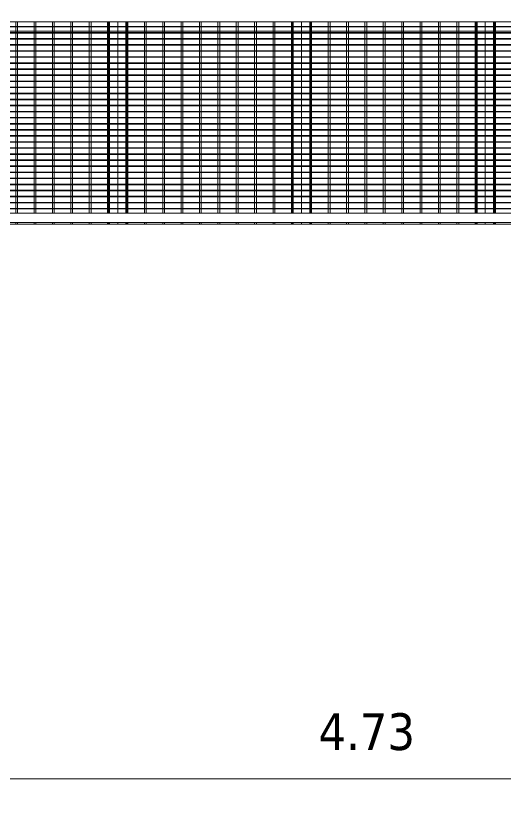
# Model space of a CAD drawing. Header units: metres. Extents: x 118 to 451, y -76 to 55.
# Drawn here: x 303.995 to 306.654, y -31.426 to -27.038 of the extents above; entities that cross this region are included whole.
import ezdxf

# ---------------------------------------------------------------- set-up
doc = ezdxf.new("R2010")
doc.units = ezdxf.units.M
for name, color, linetype, lineweight in [('A-ANNO-DIMS', 7, 'Continuous', 9), ('A-ANNO-DIMS-100', 7, 'Continuous', 9), ('A-DETL-MBND', 7, 'Continuous', 9), ('A-FLOR-HRAL', 7, 'Continuous', 9)]:
    doc.layers.add(name, color=color, linetype=linetype, lineweight=lineweight)
doc.styles.add('Tahoma', font='tahoma.ttf', dxfattribs={"height": 0.2})
doc.dimstyles.new('R_Tahoma_2_0', dxfattribs={"dimscale": 0.3048, "dimtxt": 0.208804, "dimasz": 0.984252, "dimexe": 0.787402, "dimexo": 0.492126, "dimgap": 0.328084, "dimtad": 1, "dimrnd": 0.01, "dimzin": 0, "dimdsep": 46, "dimtxsty": 'Tahoma', "dimblk1": 'OBLIQUE', "dimblk2": 'OBLIQUE', "dimsah": 1, "dimcen": 0.09, "dimdle": 0.787402, "dimazin": 2, "dimtfac": 1, "dimtdec": 4, "dimtix": 1, "dimtmove": 0, "dimatfit": 3, "dimfxl": 1, "dimtvp": 1, "dimtolj": 1, "dimtzin": 0, "dimarcsym": 2})

# ---------------------------------------------------------------- blocks, each defined once
blk = doc.blocks.new('Grating Peldaño - 1100 x 1000-1777351-Nivel Top-EC')
at = {"layer": 'A-DETL-MBND'}
for p, q in [((-0.55, 0.5), (-0.55, -0.5)), ((-0.5, 0.5), (-0.55, 0.5)), ((0.478, 0.5), (-0.55, 0.5)), ((-0.55, 0.5), (-0.55, 0.45)), ((-0.5, 0.5), (-0.5, 0.455)), ((-0.497, 0.5), (-0.5, 0.5)), ((-0.5, 0.455), (-0.5, 0.5)), ((-0.497, 0.455), (-0.497, 0.5)), ((-0.467, 0.5), (-0.467, -0.5)), ((-0.464, 0.5), (-0.467, 0.5)), ((-0.464, -0.5), (-0.464, 0.5)), ((-0.434, 0.5), (-0.434, -0.5)), ((-0.431, 0.5), (-0.434, 0.5)), ((-0.431, -0.5), (-0.431, 0.5)), ((-0.401, 0.5), (-0.401, -0.5)), ((-0.398, 0.5), (-0.401, 0.5)), ((-0.398, -0.5), (-0.398, 0.5)), ((-0.368, 0.5), (-0.368, -0.5)), ((-0.365, 0.5), (-0.368, 0.5)), ((-0.365, -0.5), (-0.365, 0.5)), ((-0.335, 0.5), (-0.335, -0.5)), ((-0.332, 0.5), (-0.335, 0.5)), ((-0.332, -0.5), (-0.332, 0.5)), ((-0.302, 0.5), (-0.302, -0.5)), ((-0.299, 0.5), (-0.302, 0.5)), ((-0.299, -0.5), (-0.299, 0.5)), ((-0.269, 0.5), (-0.269, -0.5)), ((-0.266, 0.5), (-0.269, 0.5)), ((-0.266, -0.5), (-0.266, 0.5)), ((-0.236, 0.5), (-0.236, -0.5)), ((-0.233, 0.5), (-0.236, 0.5)), ((-0.233, -0.5), (-0.233, 0.5)), ((-0.203, 0.5), (-0.203, -0.5)), ((-0.2, 0.5), (-0.203, 0.5)), ((-0.2, -0.5), (-0.2, 0.5)), ((-0.17, 0.5), (-0.17, -0.5)), ((-0.167, 0.5), (-0.17, 0.5)), ((-0.167, -0.5), (-0.167, 0.5)), ((-0.137, 0.5), (-0.137, -0.5)), ((-0.134, 0.5), (-0.137, 0.5)), ((-0.134, -0.5), (-0.134, 0.5)), ((-0.104, 0.5), (-0.104, -0.5)), ((-0.101, 0.5), (-0.104, 0.5)), ((-0.101, -0.5), (-0.101, 0.5)), ((-0.071, 0.5), (-0.071, -0.5)), ((-0.068, 0.5), (-0.071, 0.5)), ((-0.068, -0.5), (-0.068, 0.5)), ((-0.038, 0.5), (-0.038, -0.5)), ((-0.035, 0.5), (-0.038, 0.5)), ((-0.035, -0.5), (-0.035, 0.5)), ((-0.005, 0.5), (-0.005, -0.5)), ((-0.002, 0.5), (-0.005, 0.5)), ((-0.002, -0.5), (-0.002, 0.5)), ((0.028, 0.5), (0.028, -0.5)), ((0.031, 0.5), (0.028, 0.5)), ((0.031, -0.5), (0.031, 0.5)), ((0.061, 0.5), (0.061, -0.5)), ((0.064, 0.5), (0.061, 0.5)), ((0.064, -0.5), (0.064, 0.5)), ((0.094, 0.5), (0.094, -0.5)), ((0.097, 0.5), (0.094, 0.5)), ((0.097, -0.5), (0.097, 0.5)), ((0.127, 0.5), (0.127, -0.5)), ((0.13, 0.5), (0.127, 0.5)), ((0.13, -0.5), (0.13, 0.5)), ((0.16, 0.5), (0.16, -0.5)), ((0.163, 0.5), (0.16, 0.5)), ((0.163, -0.5), (0.163, 0.5)), ((0.193, 0.5), (0.193, -0.5)), ((0.196, 0.5), (0.193, 0.5)), ((0.196, -0.5), (0.196, 0.5)), ((0.226, 0.5), (0.226, -0.5)), ((0.229, 0.5), (0.226, 0.5)), ((0.229, -0.5), (0.229, 0.5)), ((0.259, 0.5), (0.259, -0.5)), ((0.262, 0.5), (0.259, 0.5)), ((0.262, -0.5), (0.262, 0.5)), ((0.292, 0.5), (0.292, -0.5)), ((0.295, 0.5), (0.292, 0.5)), ((0.295, -0.5), (0.295, 0.5)), ((0.325, 0.5), (0.325, -0.5)), ((0.328, 0.5), (0.325, 0.5)), ((0.328, -0.5), (0.328, 0.5)), ((0.358, 0.5), (0.358, -0.5)), ((0.361, 0.5), (0.358, 0.5)), ((0.361, -0.5), (0.361, 0.5)), ((0.391, 0.5), (0.391, -0.5)), ((0.394, 0.5), (0.391, 0.5)), ((0.394, -0.5), (0.394, 0.5)), ((0.424, 0.5), (0.424, -0.5)), ((0.427, 0.5), (0.424, 0.5)), ((0.427, -0.5), (0.427, 0.5)), ((0.457, 0.5), (0.457, -0.5)), ((0.46, 0.5), (0.457, 0.5)), ((0.46, -0.5), (0.46, 0.5)), ((0.55, 0.5), (0.5188, 0.5)), ((0.55, 0.5), (0.5188, 0.5)), ((0.523, 0.5), (0.523, -0.5)), ((0.526, 0.5), (0.523, 0.5)), ((0.526, -0.5), (0.526, 0.5)), ((0.55, -0.5), (0.55, 0.5)), ((0.55, 0.45), (0.55, 0.5)), ((-0.54, 0.455), (-0.55, 0.455)), ((-0.55, 0.45), (-0.54, 0.45)), ((-0.55, 0.445), (-0.54, 0.445)), ((0.55, 0.455), (-0.49, 0.455)), ((-0.49, 0.45), (0.55, 0.45)), ((-0.49, 0.445), (0.55, 0.445)), ((0.49, 0.4789), (0.49, -0.5)), ((0.493, -0.5), (0.493, 0.4777)), ((0.5, 0.4773), (0.5, -0.5)), ((-0.54, 0.355), (-0.55, 0.355)), ((0.55, 0.355), (-0.49, 0.355)), ((-0.55, 0.345), (-0.54, 0.345)), ((-0.49, 0.345), (0.55, 0.345)), ((-0.54, 0.255), (-0.55, 0.255)), ((-0.55, 0.245), (-0.54, 0.245)), ((0.55, 0.255), (-0.49, 0.255)), ((-0.49, 0.245), (0.55, 0.245)), ((-0.5399, 0.155), (-0.55, 0.155)), ((-0.55, 0.145), (-0.5399, 0.145)), ((0.55, 0.155), (-0.4901, 0.155)), ((-0.4901, 0.145), (0.55, 0.145)), ((-0.5399, 0.055), (-0.55, 0.055)), ((-0.55, 0.045), (-0.5399, 0.045)), ((0.55, 0.055), (-0.4901, 0.055)), ((-0.4901, 0.045), (0.55, 0.045)), ((-0.5399, -0.045), (-0.55, -0.045)), ((-0.55, -0.055), (-0.5399, -0.055)), ((0.55, -0.045), (-0.4901, -0.045)), ((-0.4901, -0.055), (0.55, -0.055)), ((-0.5399, -0.145), (-0.55, -0.145)), ((-0.55, -0.155), (-0.5399, -0.155)), ((0.55, -0.145), (-0.4901, -0.145)), ((-0.4901, -0.155), (0.55, -0.155)), ((-0.5399, -0.245), (-0.55, -0.245)), ((-0.55, -0.255), (-0.5399, -0.255)), ((0.55, -0.245), (-0.4901, -0.245)), ((-0.4901, -0.255), (0.55, -0.255)), ((-0.5399, -0.345), (-0.55, -0.345)), ((0.55, -0.345), (-0.4901, -0.345)), ((-0.55, -0.355), (-0.5399, -0.355)), ((-0.4901, -0.355), (0.55, -0.355)), ((-0.5398, -0.445), (-0.55, -0.445)), ((-0.5398, -0.45), (-0.55, -0.45)), ((-0.55, -0.45), (-0.55, -0.5)), ((-0.55, -0.455), (-0.5398, -0.455)), ((0.55, -0.445), (-0.4902, -0.445)), ((0.55, -0.45), (-0.4902, -0.45)), ((-0.4902, -0.455), (0.55, -0.455)), ((0.55, -0.5), (0.55, -0.45)), ((-0.55, -0.5), (-0.5398, -0.5)), ((-0.55, -0.5), (-0.5398, -0.5)), ((-0.4902, -0.5), (0.55, -0.5)), ((-0.467, -0.5), (-0.464, -0.5)), ((-0.434, -0.5), (-0.431, -0.5)), ((-0.401, -0.5), (-0.398, -0.5)), ((-0.368, -0.5), (-0.365, -0.5)), ((-0.335, -0.5), (-0.332, -0.5)), ((-0.302, -0.5), (-0.299, -0.5)), ((-0.269, -0.5), (-0.266, -0.5)), ((-0.236, -0.5), (-0.233, -0.5)), ((-0.203, -0.5), (-0.2, -0.5)), ((-0.17, -0.5), (-0.167, -0.5)), ((-0.137, -0.5), (-0.134, -0.5)), ((-0.104, -0.5), (-0.101, -0.5)), ((-0.071, -0.5), (-0.068, -0.5)), ((-0.038, -0.5), (-0.035, -0.5)), ((-0.005, -0.5), (-0.002, -0.5)), ((0.028, -0.5), (0.031, -0.5)), ((0.061, -0.5), (0.064, -0.5)), ((0.094, -0.5), (0.097, -0.5)), ((0.127, -0.5), (0.13, -0.5)), ((0.16, -0.5), (0.163, -0.5)), ((0.193, -0.5), (0.196, -0.5)), ((0.226, -0.5), (0.229, -0.5)), ((0.259, -0.5), (0.262, -0.5)), ((0.292, -0.5), (0.295, -0.5)), ((0.325, -0.5), (0.328, -0.5)), ((0.358, -0.5), (0.361, -0.5)), ((0.391, -0.5), (0.394, -0.5)), ((0.424, -0.5), (0.427, -0.5)), ((0.457, -0.5), (0.46, -0.5)), ((0.49, -0.5), (0.493, -0.5)), ((0.5, -0.5), (0.55, -0.5)), ((0.523, -0.5), (0.526, -0.5))]:
    blk.add_line(p, q, dxfattribs=at)
blk = doc.blocks.new('Grating Peldaño - 1100 x 1000-1777605-Nivel Top-EC')
at = {"layer": 'A-DETL-MBND'}
for p, q in [((-0.5398, 0.5), (-0.55, 0.5)), ((-0.55, 0.5), (-0.55, -0.5)), ((-0.5398, 0.5), (-0.55, 0.5)), ((-0.55, 0.5), (-0.55, 0.45)), ((0.55, 0.5), (-0.4902, 0.5)), ((-0.464, 0.5), (-0.467, 0.5)), ((-0.467, 0.5), (-0.467, -0.5)), ((-0.464, -0.5), (-0.464, 0.5)), ((-0.431, 0.5), (-0.434, 0.5)), ((-0.434, 0.5), (-0.434, -0.5)), ((-0.431, -0.5), (-0.431, 0.5)), ((-0.398, 0.5), (-0.401, 0.5)), ((-0.401, 0.5), (-0.401, -0.5)), ((-0.398, -0.5), (-0.398, 0.5)), ((-0.365, 0.5), (-0.368, 0.5)), ((-0.368, 0.5), (-0.368, -0.5)), ((-0.365, -0.5), (-0.365, 0.5)), ((-0.332, 0.5), (-0.335, 0.5)), ((-0.335, 0.5), (-0.335, -0.5)), ((-0.332, -0.5), (-0.332, 0.5)), ((-0.299, 0.5), (-0.302, 0.5)), ((-0.302, 0.5), (-0.302, -0.5)), ((-0.299, -0.5), (-0.299, 0.5)), ((-0.266, 0.5), (-0.269, 0.5)), ((-0.269, 0.5), (-0.269, -0.5)), ((-0.266, -0.5), (-0.266, 0.5)), ((-0.233, 0.5), (-0.236, 0.5)), ((-0.236, 0.5), (-0.236, -0.5)), ((-0.233, -0.5), (-0.233, 0.5)), ((-0.2, 0.5), (-0.203, 0.5)), ((-0.203, 0.5), (-0.203, -0.5)), ((-0.2, -0.5), (-0.2, 0.5)), ((-0.167, 0.5), (-0.17, 0.5)), ((-0.17, 0.5), (-0.17, -0.5)), ((-0.167, -0.5), (-0.167, 0.5)), ((-0.134, 0.5), (-0.137, 0.5)), ((-0.137, 0.5), (-0.137, -0.5)), ((-0.134, -0.5), (-0.134, 0.5)), ((-0.101, 0.5), (-0.104, 0.5)), ((-0.104, 0.5), (-0.104, -0.5)), ((-0.101, -0.5), (-0.101, 0.5)), ((-0.068, 0.5), (-0.071, 0.5)), ((-0.071, 0.5), (-0.071, -0.5)), ((-0.068, -0.5), (-0.068, 0.5)), ((-0.035, 0.5), (-0.038, 0.5)), ((-0.038, 0.5), (-0.038, -0.5)), ((-0.035, -0.5), (-0.035, 0.5)), ((-0.002, 0.5), (-0.005, 0.5)), ((-0.005, 0.5), (-0.005, -0.5)), ((-0.002, -0.5), (-0.002, 0.5)), ((0.031, 0.5), (0.028, 0.5)), ((0.028, 0.5), (0.028, -0.5)), ((0.031, -0.5), (0.031, 0.5)), ((0.064, 0.5), (0.061, 0.5)), ((0.061, 0.5), (0.061, -0.5)), ((0.064, -0.5), (0.064, 0.5)), ((0.097, 0.5), (0.094, 0.5)), ((0.094, 0.5), (0.094, -0.5)), ((0.097, -0.5), (0.097, 0.5)), ((0.13, 0.5), (0.127, 0.5)), ((0.127, 0.5), (0.127, -0.5)), ((0.13, -0.5), (0.13, 0.5)), ((0.163, 0.5), (0.16, 0.5)), ((0.16, 0.5), (0.16, -0.5)), ((0.163, -0.5), (0.163, 0.5)), ((0.196, 0.5), (0.193, 0.5)), ((0.193, 0.5), (0.193, -0.5)), ((0.196, -0.5), (0.196, 0.5)), ((0.229, 0.5), (0.226, 0.5)), ((0.226, 0.5), (0.226, -0.5)), ((0.229, -0.5), (0.229, 0.5)), ((0.262, 0.5), (0.259, 0.5)), ((0.259, 0.5), (0.259, -0.5)), ((0.262, -0.5), (0.262, 0.5)), ((0.295, 0.5), (0.292, 0.5)), ((0.292, 0.5), (0.292, -0.5)), ((0.295, -0.5), (0.295, 0.5)), ((0.328, 0.5), (0.325, 0.5)), ((0.325, 0.5), (0.325, -0.5)), ((0.328, -0.5), (0.328, 0.5)), ((0.361, 0.5), (0.358, 0.5)), ((0.358, 0.5), (0.358, -0.5)), ((0.361, -0.5), (0.361, 0.5)), ((0.394, 0.5), (0.391, 0.5)), ((0.391, 0.5), (0.391, -0.5)), ((0.394, -0.5), (0.394, 0.5)), ((0.427, 0.5), (0.424, 0.5)), ((0.424, 0.5), (0.424, -0.5)), ((0.427, -0.5), (0.427, 0.5)), ((0.46, 0.5), (0.457, 0.5)), ((0.457, 0.5), (0.457, -0.5)), ((0.46, -0.5), (0.46, 0.5)), ((0.493, 0.5), (0.49, 0.5)), ((0.49, 0.5), (0.49, -0.5)), ((0.493, -0.5), (0.493, 0.5)), ((0.55, 0.5), (0.5, 0.5)), ((0.5, 0.5), (0.5, -0.5)), ((0.526, 0.5), (0.523, 0.5)), ((0.523, 0.5), (0.523, -0.5)), ((0.526, -0.5), (0.526, 0.5)), ((0.55, -0.5), (0.55, 0.5)), ((0.55, 0.45), (0.55, 0.5)), ((-0.5398, 0.455), (-0.55, 0.455)), ((-0.55, 0.45), (-0.5398, 0.45)), ((-0.55, 0.445), (-0.5398, 0.445)), ((0.55, 0.455), (-0.4902, 0.455)), ((-0.4902, 0.45), (0.55, 0.45)), ((-0.4902, 0.445), (0.55, 0.445)), ((-0.5398, 0.355), (-0.55, 0.355)), ((0.55, 0.355), (-0.4902, 0.355)), ((-0.55, 0.345), (-0.5398, 0.345)), ((-0.4902, 0.345), (0.55, 0.345)), ((-0.5398, 0.255), (-0.55, 0.255)), ((-0.55, 0.245), (-0.5398, 0.245)), ((0.55, 0.255), (-0.4902, 0.255)), ((-0.4902, 0.245), (0.55, 0.245)), ((-0.54, 0.155), (-0.55, 0.155)), ((-0.55, 0.145), (-0.54, 0.145)), ((0.55, 0.155), (-0.49, 0.155)), ((-0.49, 0.145), (0.55, 0.145)), ((-0.54, 0.055), (-0.55, 0.055)), ((-0.55, 0.045), (-0.54, 0.045)), ((0.55, 0.055), (-0.49, 0.055)), ((-0.49, 0.045), (0.55, 0.045)), ((-0.54, -0.045), (-0.55, -0.045)), ((-0.55, -0.055), (-0.54, -0.055)), ((0.55, -0.045), (-0.49, -0.045)), ((-0.49, -0.055), (0.55, -0.055)), ((-0.54, -0.145), (-0.55, -0.145)), ((-0.55, -0.155), (-0.54, -0.155)), ((0.55, -0.145), (-0.49, -0.145)), ((-0.49, -0.155), (0.55, -0.155)), ((-0.54, -0.245), (-0.55, -0.245)), ((-0.55, -0.255), (-0.54, -0.255)), ((0.55, -0.245), (-0.49, -0.245)), ((-0.49, -0.255), (0.55, -0.255)), ((-0.54, -0.345), (-0.55, -0.345)), ((0.55, -0.345), (-0.49, -0.345)), ((-0.55, -0.355), (-0.54, -0.355)), ((-0.49, -0.355), (0.55, -0.355)), ((-0.54, -0.445), (-0.55, -0.445)), ((-0.54, -0.45), (-0.55, -0.45)), ((-0.55, -0.45), (-0.55, -0.5)), ((-0.55, -0.455), (-0.54, -0.455)), ((0.55, -0.445), (-0.49, -0.445)), ((0.55, -0.45), (-0.49, -0.45)), ((-0.49, -0.455), (0.55, -0.455)), ((0.55, -0.5), (0.55, -0.45)), ((-0.55, -0.5), (-0.54, -0.5)), ((-0.55, -0.5), (-0.54, -0.5)), ((-0.49, -0.5), (0.55, -0.5)), ((-0.467, -0.5), (-0.464, -0.5)), ((-0.434, -0.5), (-0.431, -0.5)), ((-0.401, -0.5), (-0.398, -0.5)), ((-0.368, -0.5), (-0.365, -0.5)), ((-0.335, -0.5), (-0.332, -0.5)), ((-0.302, -0.5), (-0.299, -0.5)), ((-0.269, -0.5), (-0.266, -0.5)), ((-0.236, -0.5), (-0.233, -0.5)), ((-0.203, -0.5), (-0.2, -0.5)), ((-0.17, -0.5), (-0.167, -0.5)), ((-0.137, -0.5), (-0.134, -0.5)), ((-0.104, -0.5), (-0.101, -0.5)), ((-0.071, -0.5), (-0.068, -0.5)), ((-0.038, -0.5), (-0.035, -0.5)), ((-0.005, -0.5), (-0.002, -0.5)), ((0.028, -0.5), (0.031, -0.5)), ((0.061, -0.5), (0.064, -0.5)), ((0.094, -0.5), (0.097, -0.5)), ((0.127, -0.5), (0.13, -0.5)), ((0.16, -0.5), (0.163, -0.5)), ((0.193, -0.5), (0.196, -0.5)), ((0.226, -0.5), (0.229, -0.5)), ((0.259, -0.5), (0.262, -0.5)), ((0.292, -0.5), (0.295, -0.5)), ((0.325, -0.5), (0.328, -0.5)), ((0.358, -0.5), (0.361, -0.5)), ((0.391, -0.5), (0.394, -0.5)), ((0.424, -0.5), (0.427, -0.5)), ((0.457, -0.5), (0.46, -0.5)), ((0.49, -0.5), (0.493, -0.5)), ((0.5, -0.5), (0.55, -0.5)), ((0.523, -0.5), (0.526, -0.5))]:
    blk.add_line(p, q, dxfattribs=at)
blk = doc.blocks.new('Grating Peldaño - 1100 x 1000-V35-Nivel Top-EC')
at = {"layer": 'A-DETL-MBND'}
for p, q in [((-0.54, 0.5), (-0.55, 0.5)), ((-0.55, 0.5), (-0.55, -0.5)), ((-0.54, 0.5), (-0.55, 0.5)), ((-0.55, 0.5), (-0.55, 0.45)), ((0.55, 0.5), (-0.49, 0.5)), ((-0.464, 0.5), (-0.467, 0.5)), ((-0.467, 0.5), (-0.467, -0.5)), ((-0.464, -0.5), (-0.464, 0.5)), ((-0.431, 0.5), (-0.434, 0.5)), ((-0.434, 0.5), (-0.434, -0.5)), ((-0.431, -0.5), (-0.431, 0.5)), ((-0.398, 0.5), (-0.401, 0.5)), ((-0.401, 0.5), (-0.401, -0.5)), ((-0.398, -0.5), (-0.398, 0.5)), ((-0.365, 0.5), (-0.368, 0.5)), ((-0.368, 0.5), (-0.368, -0.5)), ((-0.365, -0.5), (-0.365, 0.5)), ((-0.332, 0.5), (-0.335, 0.5)), ((-0.335, 0.5), (-0.335, -0.5)), ((-0.332, -0.5), (-0.332, 0.5)), ((-0.299, 0.5), (-0.302, 0.5)), ((-0.302, 0.5), (-0.302, -0.5)), ((-0.299, -0.5), (-0.299, 0.5)), ((-0.266, 0.5), (-0.269, 0.5)), ((-0.269, 0.5), (-0.269, -0.5)), ((-0.266, -0.5), (-0.266, 0.5)), ((-0.233, 0.5), (-0.236, 0.5)), ((-0.236, 0.5), (-0.236, -0.5)), ((-0.233, -0.5), (-0.233, 0.5)), ((-0.2, 0.5), (-0.203, 0.5)), ((-0.203, 0.5), (-0.203, -0.5)), ((-0.2, -0.5), (-0.2, 0.5)), ((-0.167, 0.5), (-0.17, 0.5)), ((-0.17, 0.5), (-0.17, -0.5)), ((-0.167, -0.5), (-0.167, 0.5)), ((-0.134, 0.5), (-0.137, 0.5)), ((-0.137, 0.5), (-0.137, -0.5)), ((-0.134, -0.5), (-0.134, 0.5)), ((-0.101, 0.5), (-0.104, 0.5)), ((-0.104, 0.5), (-0.104, -0.5)), ((-0.101, -0.5), (-0.101, 0.5)), ((-0.068, 0.5), (-0.071, 0.5)), ((-0.071, 0.5), (-0.071, -0.5)), ((-0.068, -0.5), (-0.068, 0.5)), ((-0.035, 0.5), (-0.038, 0.5)), ((-0.038, 0.5), (-0.038, -0.5)), ((-0.035, -0.5), (-0.035, 0.5)), ((-0.002, 0.5), (-0.005, 0.5)), ((-0.005, 0.5), (-0.005, -0.5)), ((-0.002, -0.5), (-0.002, 0.5)), ((0.031, 0.5), (0.028, 0.5)), ((0.028, 0.5), (0.028, -0.5)), ((0.031, -0.5), (0.031, 0.5)), ((0.064, 0.5), (0.061, 0.5)), ((0.061, 0.5), (0.061, -0.5)), ((0.064, -0.5), (0.064, 0.5)), ((0.097, 0.5), (0.094, 0.5)), ((0.094, 0.5), (0.094, -0.5)), ((0.097, -0.5), (0.097, 0.5)), ((0.13, 0.5), (0.127, 0.5)), ((0.127, 0.5), (0.127, -0.5)), ((0.13, -0.5), (0.13, 0.5)), ((0.163, 0.5), (0.16, 0.5)), ((0.16, 0.5), (0.16, -0.5)), ((0.163, -0.5), (0.163, 0.5)), ((0.196, 0.5), (0.193, 0.5)), ((0.193, 0.5), (0.193, -0.5)), ((0.196, -0.5), (0.196, 0.5)), ((0.229, 0.5), (0.226, 0.5)), ((0.226, 0.5), (0.226, -0.5)), ((0.229, -0.5), (0.229, 0.5)), ((0.262, 0.5), (0.259, 0.5)), ((0.259, 0.5), (0.259, -0.5)), ((0.262, -0.5), (0.262, 0.5)), ((0.295, 0.5), (0.292, 0.5)), ((0.292, 0.5), (0.292, -0.5)), ((0.295, -0.5), (0.295, 0.5)), ((0.328, 0.5), (0.325, 0.5)), ((0.325, 0.5), (0.325, -0.5)), ((0.328, -0.5), (0.328, 0.5)), ((0.361, 0.5), (0.358, 0.5)), ((0.358, 0.5), (0.358, -0.5)), ((0.361, -0.5), (0.361, 0.5)), ((0.394, 0.5), (0.391, 0.5)), ((0.391, 0.5), (0.391, -0.5)), ((0.394, -0.5), (0.394, 0.5)), ((0.427, 0.5), (0.424, 0.5)), ((0.424, 0.5), (0.424, -0.5)), ((0.427, -0.5), (0.427, 0.5)), ((0.46, 0.5), (0.457, 0.5)), ((0.457, 0.5), (0.457, -0.5)), ((0.46, -0.5), (0.46, 0.5)), ((0.493, 0.5), (0.49, 0.5)), ((0.49, 0.5), (0.49, -0.5)), ((0.493, -0.5), (0.493, 0.5)), ((0.55, 0.5), (0.5, 0.5)), ((0.5, 0.5), (0.5, -0.5)), ((0.526, 0.5), (0.523, 0.5)), ((0.523, 0.5), (0.523, -0.5)), ((0.526, -0.5), (0.526, 0.5)), ((0.55, -0.5), (0.55, 0.5)), ((0.55, 0.45), (0.55, 0.5)), ((-0.54, 0.455), (-0.55, 0.455)), ((-0.55, 0.45), (-0.54, 0.45)), ((-0.55, 0.445), (-0.54, 0.445)), ((0.55, 0.455), (-0.49, 0.455)), ((-0.49, 0.45), (0.55, 0.45)), ((-0.49, 0.445), (0.55, 0.445)), ((-0.54, 0.355), (-0.55, 0.355)), ((0.55, 0.355), (-0.49, 0.355)), ((-0.55, 0.345), (-0.54, 0.345)), ((-0.49, 0.345), (0.55, 0.345)), ((-0.54, 0.255), (-0.55, 0.255)), ((-0.55, 0.245), (-0.54, 0.245)), ((0.55, 0.255), (-0.49, 0.255)), ((-0.49, 0.245), (0.55, 0.245)), ((-0.54, 0.155), (-0.55, 0.155)), ((-0.55, 0.145), (-0.54, 0.145)), ((0.55, 0.155), (-0.49, 0.155)), ((-0.49, 0.145), (0.55, 0.145)), ((-0.54, 0.055), (-0.55, 0.055)), ((-0.55, 0.045), (-0.54, 0.045)), ((0.55, 0.055), (-0.49, 0.055)), ((-0.49, 0.045), (0.55, 0.045)), ((-0.54, -0.045), (-0.55, -0.045)), ((-0.55, -0.055), (-0.54, -0.055)), ((0.55, -0.045), (-0.49, -0.045)), ((-0.49, -0.055), (0.55, -0.055)), ((-0.54, -0.145), (-0.55, -0.145)), ((-0.55, -0.155), (-0.54, -0.155)), ((0.55, -0.145), (-0.49, -0.145)), ((-0.49, -0.155), (0.55, -0.155)), ((-0.54, -0.245), (-0.55, -0.245)), ((-0.55, -0.255), (-0.54, -0.255)), ((0.55, -0.245), (-0.49, -0.245)), ((-0.49, -0.255), (0.55, -0.255)), ((-0.54, -0.345), (-0.55, -0.345)), ((0.55, -0.345), (-0.49, -0.345)), ((-0.55, -0.355), (-0.54, -0.355)), ((-0.49, -0.355), (0.55, -0.355)), ((-0.54, -0.445), (-0.55, -0.445)), ((-0.54, -0.45), (-0.55, -0.45)), ((-0.55, -0.45), (-0.55, -0.5)), ((-0.55, -0.455), (-0.54, -0.455)), ((0.55, -0.445), (-0.49, -0.445)), ((0.55, -0.45), (-0.49, -0.45)), ((-0.49, -0.455), (0.55, -0.455)), ((0.55, -0.5), (0.55, -0.45)), ((-0.55, -0.5), (-0.54, -0.5)), ((-0.55, -0.5), (-0.54, -0.5)), ((-0.49, -0.5), (0.55, -0.5)), ((-0.467, -0.5), (-0.464, -0.5)), ((-0.434, -0.5), (-0.431, -0.5)), ((-0.401, -0.5), (-0.398, -0.5)), ((-0.368, -0.5), (-0.365, -0.5)), ((-0.335, -0.5), (-0.332, -0.5)), ((-0.302, -0.5), (-0.299, -0.5)), ((-0.269, -0.5), (-0.266, -0.5)), ((-0.236, -0.5), (-0.233, -0.5)), ((-0.203, -0.5), (-0.2, -0.5)), ((-0.17, -0.5), (-0.167, -0.5)), ((-0.137, -0.5), (-0.134, -0.5)), ((-0.104, -0.5), (-0.101, -0.5)), ((-0.071, -0.5), (-0.068, -0.5)), ((-0.038, -0.5), (-0.035, -0.5)), ((-0.005, -0.5), (-0.002, -0.5)), ((0.028, -0.5), (0.031, -0.5)), ((0.061, -0.5), (0.064, -0.5)), ((0.094, -0.5), (0.097, -0.5)), ((0.127, -0.5), (0.13, -0.5)), ((0.16, -0.5), (0.163, -0.5)), ((0.193, -0.5), (0.196, -0.5)), ((0.226, -0.5), (0.229, -0.5)), ((0.259, -0.5), (0.262, -0.5)), ((0.292, -0.5), (0.295, -0.5)), ((0.325, -0.5), (0.328, -0.5)), ((0.358, -0.5), (0.361, -0.5)), ((0.391, -0.5), (0.394, -0.5)), ((0.424, -0.5), (0.427, -0.5)), ((0.457, -0.5), (0.46, -0.5)), ((0.49, -0.5), (0.493, -0.5)), ((0.5, -0.5), (0.55, -0.5)), ((0.523, -0.5), (0.526, -0.5))]:
    blk.add_line(p, q, dxfattribs=at)
blk = doc.blocks.new('Grating Peldaño - 1100 x 1000-V36-Nivel Top-EC')
at = {"layer": 'A-DETL-MBND'}
for p, q in [((-0.55, 0.5), (-0.55, 0.3509)), ((-0.54, 0.5), (-0.55, 0.5)), ((-0.54, 0.5), (-0.55, 0.5)), ((-0.55, 0.5), (-0.55, 0.45)), ((0.55, 0.5), (-0.49, 0.5)), ((-0.467, 0.5), (-0.467, 0.3509)), ((-0.464, 0.5), (-0.467, 0.5)), ((-0.464, 0.3509), (-0.464, 0.5)), ((-0.434, 0.5), (-0.434, 0.3509)), ((-0.431, 0.5), (-0.434, 0.5)), ((-0.431, 0.3509), (-0.431, 0.5)), ((-0.401, 0.5), (-0.401, 0.3509)), ((-0.398, 0.5), (-0.401, 0.5)), ((-0.398, 0.3509), (-0.398, 0.5)), ((-0.368, 0.5), (-0.368, 0.3509)), ((-0.365, 0.5), (-0.368, 0.5)), ((-0.365, 0.3509), (-0.365, 0.5)), ((-0.335, 0.5), (-0.335, 0.3509)), ((-0.332, 0.5), (-0.335, 0.5)), ((-0.332, 0.3509), (-0.332, 0.5)), ((-0.302, 0.5), (-0.302, 0.3509)), ((-0.299, 0.5), (-0.302, 0.5)), ((-0.299, 0.3509), (-0.299, 0.5)), ((-0.269, 0.5), (-0.269, 0.3509)), ((-0.266, 0.5), (-0.269, 0.5)), ((-0.266, 0.3509), (-0.266, 0.5)), ((-0.236, 0.5), (-0.236, 0.3509)), ((-0.233, 0.5), (-0.236, 0.5)), ((-0.233, 0.3509), (-0.233, 0.5)), ((-0.203, 0.5), (-0.203, 0.3509)), ((-0.2, 0.5), (-0.203, 0.5)), ((-0.2, 0.3509), (-0.2, 0.5)), ((-0.17, 0.5), (-0.17, 0.3509)), ((-0.167, 0.5), (-0.17, 0.5)), ((-0.167, 0.3509), (-0.167, 0.5)), ((-0.137, 0.5), (-0.137, 0.3509)), ((-0.134, 0.5), (-0.137, 0.5)), ((-0.134, 0.3509), (-0.134, 0.5)), ((-0.104, 0.5), (-0.104, 0.3509)), ((-0.101, 0.5), (-0.104, 0.5)), ((-0.101, 0.3509), (-0.101, 0.5)), ((-0.071, 0.5), (-0.071, 0.3509)), ((-0.068, 0.5), (-0.071, 0.5)), ((-0.068, 0.3509), (-0.068, 0.5)), ((-0.038, 0.5), (-0.038, 0.3509)), ((-0.035, 0.5), (-0.038, 0.5)), ((-0.035, 0.3509), (-0.035, 0.5)), ((-0.005, 0.5), (-0.005, 0.3509)), ((-0.002, 0.5), (-0.005, 0.5)), ((-0.002, 0.3509), (-0.002, 0.5)), ((0.028, 0.5), (0.028, 0.3509)), ((0.031, 0.5), (0.028, 0.5)), ((0.031, 0.3509), (0.031, 0.5)), ((0.061, 0.5), (0.061, 0.3509)), ((0.064, 0.5), (0.061, 0.5)), ((0.064, 0.3509), (0.064, 0.5)), ((0.094, 0.5), (0.094, 0.3509)), ((0.097, 0.5), (0.094, 0.5)), ((0.097, 0.3509), (0.097, 0.5)), ((0.127, 0.5), (0.127, 0.3509)), ((0.13, 0.5), (0.127, 0.5)), ((0.13, 0.3509), (0.13, 0.5)), ((0.16, 0.5), (0.16, 0.3509)), ((0.163, 0.5), (0.16, 0.5)), ((0.163, 0.3509), (0.163, 0.5)), ((0.193, 0.5), (0.193, 0.3509)), ((0.196, 0.5), (0.193, 0.5)), ((0.196, 0.3509), (0.196, 0.5)), ((0.226, 0.5), (0.226, 0.3509)), ((0.229, 0.5), (0.226, 0.5)), ((0.229, 0.3509), (0.229, 0.5)), ((0.259, 0.5), (0.259, 0.3509)), ((0.262, 0.5), (0.259, 0.5)), ((0.262, 0.3509), (0.262, 0.5)), ((0.292, 0.5), (0.292, 0.3509)), ((0.295, 0.5), (0.292, 0.5)), ((0.295, 0.3509), (0.295, 0.5)), ((0.325, 0.5), (0.325, 0.3509)), ((0.328, 0.5), (0.325, 0.5)), ((0.328, 0.3509), (0.328, 0.5)), ((0.358, 0.5), (0.358, 0.3509)), ((0.361, 0.5), (0.358, 0.5)), ((0.361, 0.3509), (0.361, 0.5)), ((0.391, 0.5), (0.391, 0.3509)), ((0.394, 0.5), (0.391, 0.5)), ((0.394, 0.3509), (0.394, 0.5)), ((0.424, 0.5), (0.424, 0.3509)), ((0.427, 0.5), (0.424, 0.5)), ((0.427, 0.3509), (0.427, 0.5)), ((0.457, 0.5), (0.457, 0.3509)), ((0.46, 0.5), (0.457, 0.5)), ((0.46, 0.3509), (0.46, 0.5)), ((0.49, 0.5), (0.49, 0.3509)), ((0.493, 0.5), (0.49, 0.5)), ((0.493, 0.3509), (0.493, 0.5)), ((0.5, 0.5), (0.5, 0.3509)), ((0.55, 0.5), (0.5, 0.5)), ((0.523, 0.5), (0.523, 0.3509)), ((0.526, 0.5), (0.523, 0.5)), ((0.526, 0.3509), (0.526, 0.5)), ((0.55, 0.3509), (0.55, 0.5)), ((0.55, 0.45), (0.55, 0.5)), ((-0.54, 0.455), (-0.55, 0.455)), ((-0.55, 0.45), (-0.54, 0.45)), ((-0.55, 0.445), (-0.54, 0.445)), ((0.55, 0.455), (-0.49, 0.455)), ((-0.49, 0.45), (0.55, 0.45)), ((-0.49, 0.445), (0.55, 0.445)), ((-0.54, 0.355), (-0.55, 0.355)), ((0.55, 0.355), (-0.49, 0.355)), ((-0.55, 0.35), (-0.55, -0.5)), ((-0.55, 0.345), (-0.54, 0.345)), ((-0.49, 0.345), (0.55, 0.345)), ((-0.467, 0.3501), (-0.467, -0.5)), ((-0.464, -0.5), (-0.464, 0.3501)), ((-0.434, 0.3501), (-0.434, -0.5)), ((-0.431, -0.5), (-0.431, 0.3501)), ((-0.401, 0.3502), (-0.401, -0.5)), ((-0.398, -0.5), (-0.398, 0.3502)), ((-0.368, 0.3502), (-0.368, -0.5)), ((-0.365, -0.5), (-0.365, 0.3502)), ((-0.335, 0.35), (-0.335, -0.5)), ((-0.332, -0.5), (-0.332, 0.35)), ((-0.302, 0.35), (-0.302, -0.5)), ((-0.299, -0.5), (-0.299, 0.35)), ((-0.269, 0.35), (-0.269, -0.5)), ((-0.266, -0.5), (-0.266, 0.35)), ((-0.236, 0.35), (-0.236, -0.5)), ((-0.233, -0.5), (-0.233, 0.35)), ((-0.203, 0.35), (-0.203, -0.5)), ((-0.2, -0.5), (-0.2, 0.35)), ((-0.17, 0.35), (-0.17, -0.5)), ((-0.167, -0.5), (-0.167, 0.35)), ((-0.137, 0.35), (-0.137, -0.5)), ((-0.134, -0.5), (-0.134, 0.35)), ((-0.104, 0.35), (-0.104, -0.5)), ((-0.101, -0.5), (-0.101, 0.35)), ((-0.071, 0.35), (-0.071, -0.5)), ((-0.068, -0.5), (-0.068, 0.35)), ((-0.038, 0.35), (-0.038, -0.5)), ((-0.035, -0.5), (-0.035, 0.35)), ((-0.005, 0.35), (-0.005, -0.5)), ((-0.002, -0.5), (-0.002, 0.35)), ((0.028, 0.35), (0.028, -0.5)), ((0.031, -0.5), (0.031, 0.35)), ((0.061, 0.35), (0.061, -0.5)), ((0.064, -0.5), (0.064, 0.35)), ((0.094, 0.35), (0.094, -0.5)), ((0.097, -0.5), (0.097, 0.35)), ((0.127, 0.35), (0.127, -0.5)), ((0.13, -0.5), (0.13, 0.35)), ((0.16, 0.35), (0.16, -0.5)), ((0.163, -0.5), (0.163, 0.35)), ((0.193, 0.35), (0.193, -0.5)), ((0.196, -0.5), (0.196, 0.35)), ((0.226, 0.35), (0.226, -0.5)), ((0.229, -0.5), (0.229, 0.35)), ((0.259, 0.35), (0.259, -0.5)), ((0.262, -0.5), (0.262, 0.35)), ((0.292, 0.35), (0.292, -0.5)), ((0.295, -0.5), (0.295, 0.35)), ((0.325, 0.35), (0.325, -0.5)), ((0.328, -0.5), (0.328, 0.35)), ((0.358, 0.35), (0.358, -0.5)), ((0.361, -0.5), (0.361, 0.35)), ((0.391, 0.35), (0.391, -0.5)), ((0.394, -0.5), (0.394, 0.35)), ((0.424, 0.35), (0.424, -0.5)), ((0.427, -0.5), (0.427, 0.35)), ((0.457, 0.35), (0.457, -0.5)), ((0.46, -0.5), (0.46, 0.35)), ((0.49, 0.35), (0.49, -0.5)), ((0.493, -0.5), (0.493, 0.35)), ((0.5, 0.35), (0.5, -0.5)), ((0.523, 0.35), (0.523, -0.5)), ((0.526, -0.5), (0.526, 0.35)), ((0.55, -0.5), (0.55, 0.35)), ((-0.54, 0.255), (-0.55, 0.255)), ((-0.55, 0.245), (-0.54, 0.245)), ((0.55, 0.255), (-0.49, 0.255)), ((-0.49, 0.245), (0.55, 0.245)), ((-0.54, 0.155), (-0.55, 0.155)), ((-0.55, 0.145), (-0.54, 0.145)), ((0.55, 0.155), (-0.49, 0.155)), ((-0.49, 0.145), (0.55, 0.145)), ((-0.54, 0.055), (-0.55, 0.055)), ((-0.55, 0.045), (-0.54, 0.045)), ((0.55, 0.055), (-0.49, 0.055)), ((-0.49, 0.045), (0.55, 0.045)), ((-0.54, -0.045), (-0.55, -0.045)), ((-0.55, -0.055), (-0.54, -0.055)), ((0.55, -0.045), (-0.49, -0.045)), ((-0.49, -0.055), (0.55, -0.055)), ((-0.54, -0.145), (-0.55, -0.145)), ((-0.55, -0.155), (-0.54, -0.155)), ((0.55, -0.145), (-0.49, -0.145)), ((-0.49, -0.155), (0.55, -0.155)), ((-0.54, -0.245), (-0.55, -0.245)), ((-0.55, -0.255), (-0.54, -0.255)), ((0.55, -0.245), (-0.49, -0.245)), ((-0.49, -0.255), (0.55, -0.255)), ((-0.54, -0.345), (-0.55, -0.345)), ((0.55, -0.345), (-0.49, -0.345)), ((-0.55, -0.355), (-0.54, -0.355)), ((-0.49, -0.355), (0.55, -0.355)), ((-0.54, -0.445), (-0.55, -0.445)), ((-0.54, -0.45), (-0.55, -0.45)), ((-0.55, -0.45), (-0.55, -0.5)), ((-0.55, -0.455), (-0.54, -0.455)), ((0.55, -0.445), (-0.49, -0.445)), ((0.55, -0.45), (-0.49, -0.45)), ((-0.49, -0.455), (0.55, -0.455)), ((0.55, -0.5), (0.55, -0.45)), ((-0.55, -0.5), (-0.54, -0.5)), ((-0.55, -0.5), (-0.54, -0.5)), ((-0.49, -0.5), (0.55, -0.5)), ((-0.467, -0.5), (-0.464, -0.5)), ((-0.434, -0.5), (-0.431, -0.5)), ((-0.401, -0.5), (-0.398, -0.5)), ((-0.368, -0.5), (-0.365, -0.5)), ((-0.335, -0.5), (-0.332, -0.5)), ((-0.302, -0.5), (-0.299, -0.5)), ((-0.269, -0.5), (-0.266, -0.5)), ((-0.236, -0.5), (-0.233, -0.5)), ((-0.203, -0.5), (-0.2, -0.5)), ((-0.17, -0.5), (-0.167, -0.5)), ((-0.137, -0.5), (-0.134, -0.5)), ((-0.104, -0.5), (-0.101, -0.5)), ((-0.071, -0.5), (-0.068, -0.5)), ((-0.038, -0.5), (-0.035, -0.5)), ((-0.005, -0.5), (-0.002, -0.5)), ((0.028, -0.5), (0.031, -0.5)), ((0.061, -0.5), (0.064, -0.5)), ((0.094, -0.5), (0.097, -0.5)), ((0.127, -0.5), (0.13, -0.5)), ((0.16, -0.5), (0.163, -0.5)), ((0.193, -0.5), (0.196, -0.5)), ((0.226, -0.5), (0.229, -0.5)), ((0.259, -0.5), (0.262, -0.5)), ((0.292, -0.5), (0.295, -0.5)), ((0.325, -0.5), (0.328, -0.5)), ((0.358, -0.5), (0.361, -0.5)), ((0.391, -0.5), (0.394, -0.5)), ((0.424, -0.5), (0.427, -0.5)), ((0.457, -0.5), (0.46, -0.5)), ((0.49, -0.5), (0.493, -0.5)), ((0.5, -0.5), (0.55, -0.5)), ((0.523, -0.5), (0.526, -0.5))]:
    blk.add_line(p, q, dxfattribs=at)
blk = doc.blocks.new('Railing - Railing-1776393-Nivel Top-EC')
at = {"layer": 'A-FLOR-HRAL'}
for p, q in [((32.7385, -16.6093), (28.4539, -18.4342)), ((32.7581, -16.6553), (32.7385, -16.6093)), ((28.4735, -18.4802), (32.7581, -16.6553)), ((28.4539, -18.4342), (28.4735, -18.4802))]:
    blk.add_line(p, q, dxfattribs=at)
blk = doc.blocks.new('DIMBLOCK41-Nivel Top-EC')
at = {"layer": 'A-ANNO-DIMS-100'}
for p, q in [((303.5417, -31.1858), (303.5417, -28.3298)), ((308.2678, -31.1858), (308.2678, -31.1237)), ((303.5417, -31.1858), (308.2678, -31.1858)), ((303.5417, -31.1858), (303.5417, -31.4258)), ((308.2678, -31.1858), (308.2678, -31.4258))]:
    blk.add_line(p, q, dxfattribs=at)
at = {"layer": 'A-ANNO-DIMS-100', "lineweight": 35}
for p, q in [((303.5417, -31.1858), (303.6917, -31.0358)), ((308.2678, -31.1858), (308.4178, -31.0358)), ((303.5417, -31.1858), (303.3917, -31.3358)), ((308.2678, -31.1858), (308.1178, -31.3358))]:
    blk.add_line(p, q, dxfattribs=at)
at = {"layer": 'A-ANNO-DIMS-100', "color": 0, "insert": (305.6396, -30.8295), "char_height": 0.2, "width": 0.636356, "attachment_point": 1, "line_spacing_factor": 0.994306, "style": 'Tahoma'}
blk.add_mtext('4.73', dxfattribs=at)
blk = doc.blocks.new('_Oblique')
at = {"color": 0, "linetype": 'ByBlock', "lineweight": -2}
blk.add_line((-0.5, -0.5), (0.5, 0.5), dxfattribs=at)

msp = doc.modelspace()

# ---------------------------------------------------------------- block references
at = {"layer": 'A-DETL-MBND'}
for name, p, rotation in [('Grating Peldaño - 1100 x 1000-1777351-Nivel Top-EC', (304.0473, -27.6198), 89.9999999999999), ('Grating Peldaño - 1100 x 1000-1777605-Nivel Top-EC', (305.0473, -27.6198), 89.99999999999984), ('Grating Peldaño - 1100 x 1000-V36-Nivel Top-EC', (306.0473, -27.6198), 89.9999999999999), ('Grating Peldaño - 1100 x 1000-V35-Nivel Top-EC', (307.0473, -27.6198), 89.99999999999984)]:
    msp.add_blockref(name, p, dxfattribs=dict(at, rotation=rotation))
at = {"layer": 'A-FLOR-HRAL', "rotation": 336.93}
msp.add_blockref('Railing - Railing-1776393-Nivel Top-EC', (284.6375, 0), dxfattribs=at)

# ---------------------------------------------------------------- dimensions: what is measured, and where the dimension line sits
at = {"layer": 'A-ANNO-DIMS'}
dim = msp.add_linear_dim(base=(308.2678, -31.1858), p1=(303.5417, -28.1798), p2=(308.2678, -30.9737), dimstyle='R_Tahoma_2_0', override={"dimpost": '<>', "dimfxl": 5.490219}, dxfattribs=at)
dim.commit()
dim.dimension.update_dxf_attribs({"geometry": 'DIMBLOCK41-Nivel Top-EC', "text_midpoint": (305.9047, -30.9817)})

doc.saveas('drawing.dxf')
